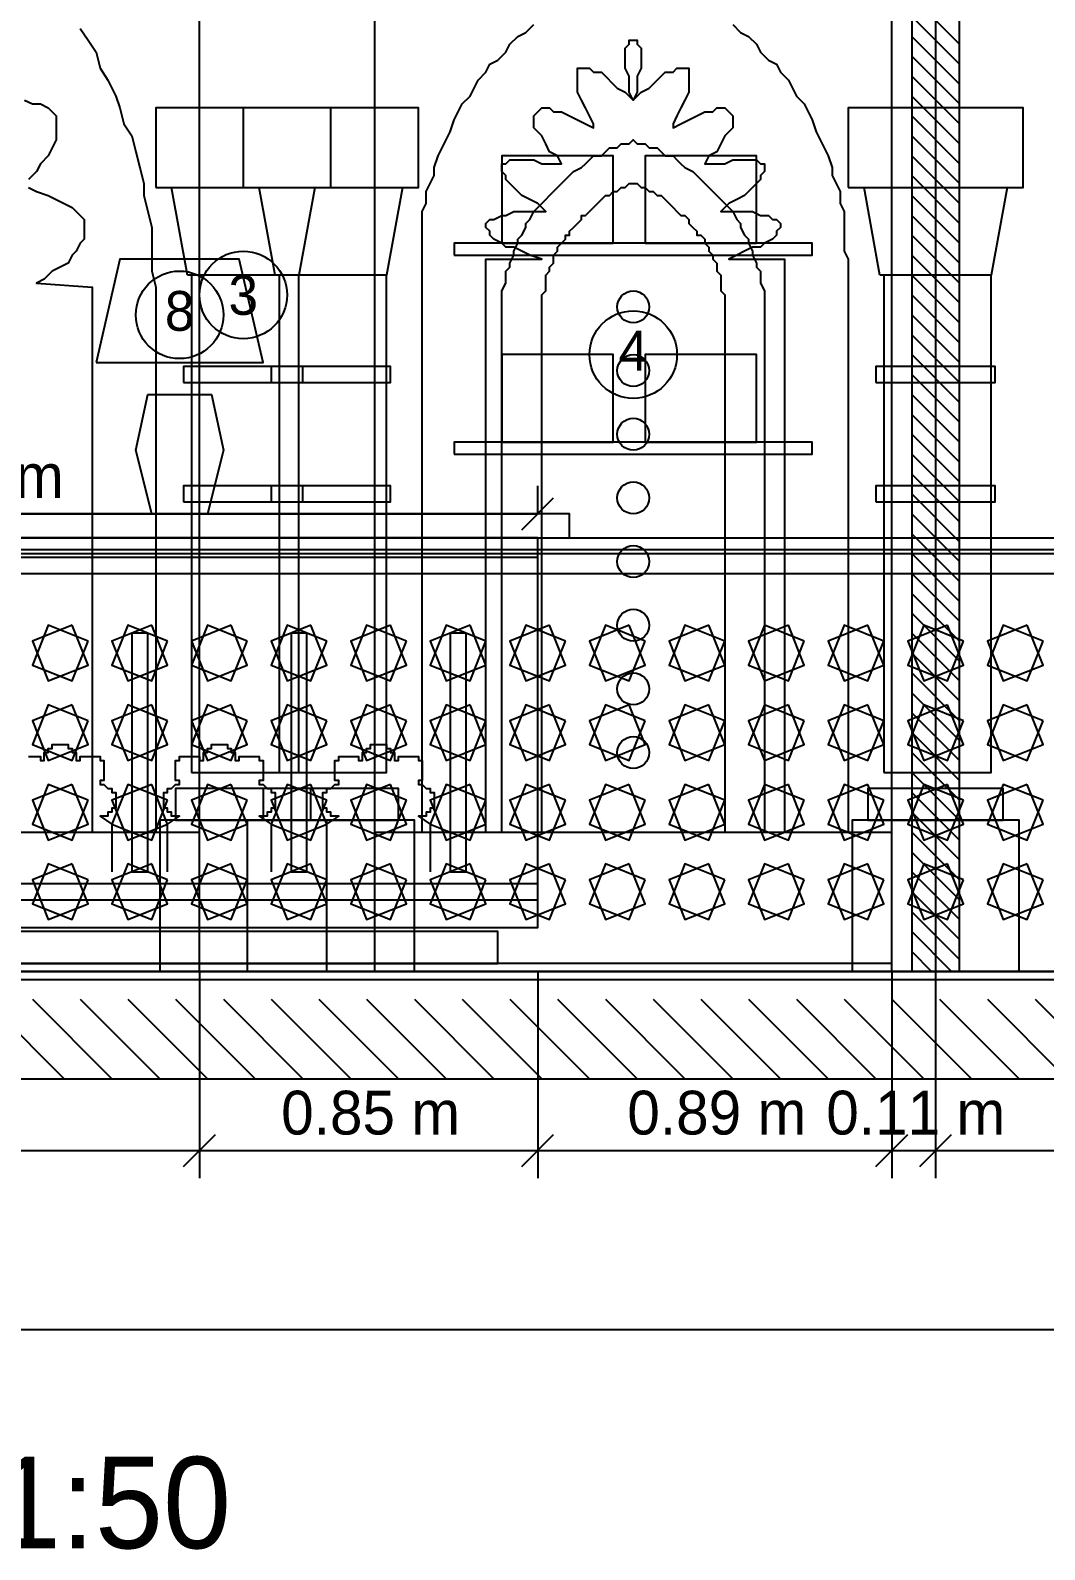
# Model space of a CAD drawing. Header units: metres. Extents: x 0 to 110, y 0 to 17.
# Drawn here: x 59.735 to 62.284, y -0.003 to 3.815 of the extents above; entities that cross this region are included whole.
import ezdxf
from ezdxf.enums import TextEntityAlignment as Align

# ---------------------------------------------------------------- set-up
doc = ezdxf.new("R2010")
doc.units = ezdxf.units.M
for name, color, linetype in [('A-ANNO', 2, 'CONTINUOUS'), ('A-DIM', 3, 'CONTINUOUS'), ('A-HATCH', 8, 'CONTINUOUS'), ('A-TITLE', 7, 'CONTINUOUS'), ('A-WALL-CUT', 7, 'CONTINUOUS'), ('I-DECO', 8, 'CONTINUOUS'), ('I-FINE', 9, 'CONTINUOUS'), ('I-FURN', 7, 'CONTINUOUS'), ('I-JOIN', 7, 'CONTINUOUS'), ('I-LIGHT', 2, 'CONTINUOUS')]:
    doc.layers.add(name, color=color, linetype=linetype)

msp = doc.modelspace()

# ---------------------------------------------------------------- linework, layer by layer
at = {"layer": 'A-ANNO'}
for centre in [(60.27, 3.15), (60.11, 3.1), (61.25, 3)]:
    msp.add_circle(centre, 0.11, dxfattribs=at)
at = {"layer": 'A-DIM'}
for p, q in [((60.97, 2.56), (61.05, 2.64)), ((61.01, 2.6), (61.01, 2.67)), ((57.41, 2.6), (61.01, 2.6)), ((60.16, 1.45), (60.16, 0.93)), ((60.16, 1.45), (60.16, 0.93)), ((61.01, 1.45), (61.01, 0.93)), ((61.01, 1.45), (61.01, 0.93)), ((61.9, 1.45), (61.9, 0.93)), ((61.9, 1.45), (61.9, 0.93)), ((62.01, 1.45), (62.01, 0.93)), ((62.01, 1.45), (62.01, 0.93)), ((60.12, 0.96), (60.2, 1.04)), ((60.12, 0.96), (60.2, 1.04)), ((60.97, 0.96), (61.05, 1.04)), ((60.97, 0.96), (61.05, 1.04)), ((61.86, 0.96), (61.94, 1.04)), ((61.86, 0.96), (61.94, 1.04)), ((61.97, 0.96), (62.05, 1.04)), ((61.97, 0.96), (62.05, 1.04)), ((58.26, 1), (60.16, 1)), ((60.16, 1), (61.01, 1)), ((61.01, 1), (61.9, 1)), ((61.9, 1), (62.01, 1)), ((62.01, 1), (63.71, 1)), ((53.71, 0.55), (63.71, 0.55))]:
    msp.add_line(p, q, dxfattribs=at)
at = {"layer": 'A-HATCH'}
for p, q in [((61.95, 3.9), (62.07, 3.78)), ((61.95, 3.85), (62.07, 3.73)), ((61.95, 3.8), (62.07, 3.68)), ((61.95, 3.75), (62.07, 3.63)), ((61.95, 3.7), (62.07, 3.58)), ((61.95, 3.65), (62.07, 3.53)), ((61.95, 3.6), (62.07, 3.48)), ((61.95, 3.55), (62.07, 3.43)), ((61.95, 3.5), (62.07, 3.38)), ((61.95, 3.45), (62.07, 3.33)), ((61.95, 3.4), (62.07, 3.28)), ((61.95, 3.35), (62.07, 3.23)), ((61.95, 3.3), (62.07, 3.18)), ((61.95, 3.25), (62.07, 3.13)), ((61.95, 3.2), (62.07, 3.08)), ((61.95, 3.15), (62.07, 3.03)), ((61.95, 3.1), (62.07, 2.98)), ((61.95, 3.05), (62.07, 2.93)), ((61.95, 3), (62.07, 2.88)), ((61.95, 2.95), (62.07, 2.83)), ((61.95, 2.9), (62.07, 2.78)), ((61.95, 2.85), (62.07, 2.73)), ((61.95, 2.8), (62.07, 2.68)), ((61.95, 2.75), (62.07, 2.63)), ((61.95, 2.7), (62.07, 2.58)), ((61.95, 2.65), (62.07, 2.53)), ((61.95, 2.6), (62.07, 2.48)), ((61.95, 2.55), (62.07, 2.43)), ((61.95, 2.5), (62.07, 2.38)), ((61.95, 2.45), (62.07, 2.33)), ((61.95, 2.4), (62.07, 2.28)), ((61.95, 2.35), (62.07, 2.23)), ((61.95, 2.3), (62.07, 2.18)), ((61.95, 2.25), (62.07, 2.13)), ((61.95, 2.2), (62.07, 2.08)), ((61.95, 2.15), (62.07, 2.03)), ((61.95, 2.1), (62.07, 1.98)), ((61.95, 2.05), (62.07, 1.93)), ((61.95, 2), (62.07, 1.88)), ((61.95, 1.95), (62.07, 1.83)), ((61.95, 1.9), (62.07, 1.78)), ((61.95, 1.85), (62.07, 1.73)), ((61.95, 1.8), (62.07, 1.68)), ((61.95, 1.75), (62.07, 1.63)), ((61.95, 1.7), (62.07, 1.58)), ((61.95, 1.65), (62.07, 1.53)), ((61.95, 1.6), (62.07, 1.48)), ((61.95, 1.55), (62.05, 1.45)), ((61.95, 1.5), (62, 1.45)), ((59.62, 1.38), (59.82, 1.18)), ((59.74, 1.38), (59.94, 1.18)), ((59.86, 1.38), (60.06, 1.18)), ((59.98, 1.38), (60.18, 1.18)), ((60.1, 1.38), (60.3, 1.18)), ((60.22, 1.38), (60.42, 1.18)), ((60.34, 1.38), (60.54, 1.18)), ((60.46, 1.38), (60.66, 1.18)), ((60.58, 1.38), (60.78, 1.18)), ((60.7, 1.38), (60.9, 1.18)), ((60.82, 1.38), (61.02, 1.18)), ((60.94, 1.38), (61.14, 1.18)), ((61.06, 1.38), (61.26, 1.18)), ((61.18, 1.38), (61.38, 1.18)), ((61.3, 1.38), (61.5, 1.18)), ((61.42, 1.38), (61.62, 1.18)), ((61.54, 1.38), (61.74, 1.18)), ((61.66, 1.38), (61.86, 1.18)), ((61.78, 1.38), (61.98, 1.18)), ((61.9, 1.38), (62.1, 1.18)), ((62.02, 1.38), (62.22, 1.18)), ((62.14, 1.38), (62.34, 1.18)), ((62.26, 1.38), (62.46, 1.18))]:
    msp.add_line(p, q, dxfattribs=at)
at = {"layer": 'A-WALL-CUT'}
for points in [[(61.95, 1.45), (62.07, 1.45), (62.07, 5.65), (61.95, 5.65)], [(53.46, 1.18), (63.96, 1.18), (63.96, 1.45), (53.46, 1.45)]]:
    msp.add_lwpolyline(points, close=True, dxfattribs=at)
at = {"layer": 'I-DECO'}
for p, q in [((53.71, 2.54), (63.71, 2.54)), ((53.71, 2.51), (63.71, 2.51)), ((58.26, 1.8), (60.16, 1.8)), ((60.6, 1.8), (61.9, 1.8))]:
    msp.add_line(p, q, dxfattribs=at)
for points in [[(62.01, 1.45), (63.71, 1.45), (63.71, 4.68), (62.01, 4.68)], [(60.12, 2.93), (60.42, 2.93), (60.42, 2.97), (60.12, 2.97)], [(60.34, 2.93), (60.64, 2.93), (60.64, 2.97), (60.34, 2.97)], [(61.86, 2.93), (62.16, 2.93), (62.16, 2.97), (61.86, 2.97)], [(60.12, 2.63), (60.42, 2.63), (60.42, 2.67), (60.12, 2.67)], [(60.34, 2.63), (60.64, 2.63), (60.64, 2.67), (60.34, 2.67)], [(61.86, 2.63), (62.16, 2.63), (62.16, 2.67), (61.86, 2.67)], [(57.41, 2.45), (61.01, 2.45), (61.01, 2.49), (57.41, 2.49)], [(59.99, 1.7), (60.03, 1.7), (60.03, 2.3), (59.99, 2.3)], [(60.39, 1.7), (60.43, 1.7), (60.43, 2.3), (60.39, 2.3)], [(60.79, 1.7), (60.83, 1.7), (60.83, 2.3), (60.79, 2.3)], [(57.41, 1.63), (61.01, 1.63), (61.01, 1.67), (57.41, 1.67)]]:
    msp.add_lwpolyline(points, close=True, dxfattribs=at)
at = {"layer": 'I-FINE'}
msp.add_line((53.71, 1.43), (63.71, 1.43), dxfattribs=at)
for points in [[(59.88, 2.28), (59.78, 2.32), (59.74, 2.22), (59.84, 2.18)], [(59.84, 2.32), (59.74, 2.28), (59.78, 2.18), (59.88, 2.22)], [(60.08, 2.28), (59.98, 2.32), (59.94, 2.22), (60.04, 2.18)], [(60.04, 2.32), (59.94, 2.28), (59.98, 2.18), (60.08, 2.22)], [(60.28, 2.28), (60.18, 2.32), (60.14, 2.22), (60.24, 2.18)], [(60.24, 2.32), (60.14, 2.28), (60.18, 2.18), (60.28, 2.22)], [(60.48, 2.28), (60.38, 2.32), (60.34, 2.22), (60.44, 2.18)], [(60.44, 2.32), (60.34, 2.28), (60.38, 2.18), (60.48, 2.22)], [(60.68, 2.28), (60.58, 2.32), (60.54, 2.22), (60.64, 2.18)], [(60.64, 2.32), (60.54, 2.28), (60.58, 2.18), (60.68, 2.22)], [(60.88, 2.28), (60.78, 2.32), (60.74, 2.22), (60.84, 2.18)], [(60.84, 2.32), (60.74, 2.28), (60.78, 2.18), (60.88, 2.22)], [(61.08, 2.28), (60.98, 2.32), (60.94, 2.22), (61.04, 2.18)], [(61.04, 2.32), (60.94, 2.28), (60.98, 2.18), (61.08, 2.22)], [(61.28, 2.28), (61.18, 2.32), (61.14, 2.22), (61.24, 2.18)], [(61.24, 2.32), (61.14, 2.28), (61.18, 2.18), (61.28, 2.22)], [(61.48, 2.28), (61.38, 2.32), (61.34, 2.22), (61.44, 2.18)], [(61.44, 2.32), (61.34, 2.28), (61.38, 2.18), (61.48, 2.22)], [(61.68, 2.28), (61.58, 2.32), (61.54, 2.22), (61.64, 2.18)], [(61.64, 2.32), (61.54, 2.28), (61.58, 2.18), (61.68, 2.22)], [(61.88, 2.28), (61.78, 2.32), (61.74, 2.22), (61.84, 2.18)], [(61.84, 2.32), (61.74, 2.28), (61.78, 2.18), (61.88, 2.22)], [(62.08, 2.28), (61.98, 2.32), (61.94, 2.22), (62.04, 2.18)], [(62.04, 2.32), (61.94, 2.28), (61.98, 2.18), (62.08, 2.22)], [(62.28, 2.28), (62.18, 2.32), (62.14, 2.22), (62.24, 2.18)], [(62.24, 2.32), (62.14, 2.28), (62.18, 2.18), (62.28, 2.22)], [(59.88, 2.08), (59.78, 2.12), (59.74, 2.02), (59.84, 1.98)], [(59.84, 2.12), (59.74, 2.08), (59.78, 1.98), (59.88, 2.02)], [(60.08, 2.08), (59.98, 2.12), (59.94, 2.02), (60.04, 1.98)], [(60.04, 2.12), (59.94, 2.08), (59.98, 1.98), (60.08, 2.02)], [(60.28, 2.08), (60.18, 2.12), (60.14, 2.02), (60.24, 1.98)], [(60.24, 2.12), (60.14, 2.08), (60.18, 1.98), (60.28, 2.02)], [(60.48, 2.08), (60.38, 2.12), (60.34, 2.02), (60.44, 1.98)], [(60.44, 2.12), (60.34, 2.08), (60.38, 1.98), (60.48, 2.02)], [(60.68, 2.08), (60.58, 2.12), (60.54, 2.02), (60.64, 1.98)], [(60.64, 2.12), (60.54, 2.08), (60.58, 1.98), (60.68, 2.02)], [(60.88, 2.08), (60.78, 2.12), (60.74, 2.02), (60.84, 1.98)], [(60.84, 2.12), (60.74, 2.08), (60.78, 1.98), (60.88, 2.02)], [(61.08, 2.08), (60.98, 2.12), (60.94, 2.02), (61.04, 1.98)], [(61.04, 2.12), (60.94, 2.08), (60.98, 1.98), (61.08, 2.02)], [(61.28, 2.08), (61.18, 2.12), (61.14, 2.02), (61.24, 1.98)], [(61.24, 2.12), (61.14, 2.08), (61.18, 1.98), (61.28, 2.02)], [(61.48, 2.08), (61.38, 2.12), (61.34, 2.02), (61.44, 1.98)], [(61.44, 2.12), (61.34, 2.08), (61.38, 1.98), (61.48, 2.02)], [(61.68, 2.08), (61.58, 2.12), (61.54, 2.02), (61.64, 1.98)], [(61.64, 2.12), (61.54, 2.08), (61.58, 1.98), (61.68, 2.02)], [(61.88, 2.08), (61.78, 2.12), (61.74, 2.02), (61.84, 1.98)], [(61.84, 2.12), (61.74, 2.08), (61.78, 1.98), (61.88, 2.02)], [(62.08, 2.08), (61.98, 2.12), (61.94, 2.02), (62.04, 1.98)], [(62.04, 2.12), (61.94, 2.08), (61.98, 1.98), (62.08, 2.02)], [(62.28, 2.08), (62.18, 2.12), (62.14, 2.02), (62.24, 1.98)], [(62.24, 2.12), (62.14, 2.08), (62.18, 1.98), (62.28, 2.02)], [(59.88, 1.88), (59.78, 1.92), (59.74, 1.82), (59.84, 1.78)], [(59.84, 1.92), (59.74, 1.88), (59.78, 1.78), (59.88, 1.82)], [(60.08, 1.88), (59.98, 1.92), (59.94, 1.82), (60.04, 1.78)], [(60.04, 1.92), (59.94, 1.88), (59.98, 1.78), (60.08, 1.82)], [(60.28, 1.88), (60.18, 1.92), (60.14, 1.82), (60.24, 1.78)], [(60.24, 1.92), (60.14, 1.88), (60.18, 1.78), (60.28, 1.82)], [(60.48, 1.88), (60.38, 1.92), (60.34, 1.82), (60.44, 1.78)], [(60.44, 1.92), (60.34, 1.88), (60.38, 1.78), (60.48, 1.82)], [(60.68, 1.88), (60.58, 1.92), (60.54, 1.82), (60.64, 1.78)], [(60.64, 1.92), (60.54, 1.88), (60.58, 1.78), (60.68, 1.82)], [(60.88, 1.88), (60.78, 1.92), (60.74, 1.82), (60.84, 1.78)], [(60.84, 1.92), (60.74, 1.88), (60.78, 1.78), (60.88, 1.82)], [(61.08, 1.88), (60.98, 1.92), (60.94, 1.82), (61.04, 1.78)], [(61.04, 1.92), (60.94, 1.88), (60.98, 1.78), (61.08, 1.82)], [(61.28, 1.88), (61.18, 1.92), (61.14, 1.82), (61.24, 1.78)], [(61.24, 1.92), (61.14, 1.88), (61.18, 1.78), (61.28, 1.82)], [(61.48, 1.88), (61.38, 1.92), (61.34, 1.82), (61.44, 1.78)], [(61.44, 1.92), (61.34, 1.88), (61.38, 1.78), (61.48, 1.82)], [(61.68, 1.88), (61.58, 1.92), (61.54, 1.82), (61.64, 1.78)], [(61.64, 1.92), (61.54, 1.88), (61.58, 1.78), (61.68, 1.82)], [(61.88, 1.88), (61.78, 1.92), (61.74, 1.82), (61.84, 1.78)], [(61.84, 1.92), (61.74, 1.88), (61.78, 1.78), (61.88, 1.82)], [(62.08, 1.88), (61.98, 1.92), (61.94, 1.82), (62.04, 1.78)], [(62.04, 1.92), (61.94, 1.88), (61.98, 1.78), (62.08, 1.82)], [(62.28, 1.88), (62.18, 1.92), (62.14, 1.82), (62.24, 1.78)], [(62.24, 1.92), (62.14, 1.88), (62.18, 1.78), (62.28, 1.82)], [(59.88, 1.68), (59.78, 1.72), (59.74, 1.62), (59.84, 1.58)], [(59.84, 1.72), (59.74, 1.68), (59.78, 1.58), (59.88, 1.62)], [(60.08, 1.68), (59.98, 1.72), (59.94, 1.62), (60.04, 1.58)], [(60.04, 1.72), (59.94, 1.68), (59.98, 1.58), (60.08, 1.62)], [(60.28, 1.68), (60.18, 1.72), (60.14, 1.62), (60.24, 1.58)], [(60.24, 1.72), (60.14, 1.68), (60.18, 1.58), (60.28, 1.62)], [(60.48, 1.68), (60.38, 1.72), (60.34, 1.62), (60.44, 1.58)], [(60.44, 1.72), (60.34, 1.68), (60.38, 1.58), (60.48, 1.62)], [(60.68, 1.68), (60.58, 1.72), (60.54, 1.62), (60.64, 1.58)], [(60.64, 1.72), (60.54, 1.68), (60.58, 1.58), (60.68, 1.62)], [(60.88, 1.68), (60.78, 1.72), (60.74, 1.62), (60.84, 1.58)], [(60.84, 1.72), (60.74, 1.68), (60.78, 1.58), (60.88, 1.62)], [(61.08, 1.68), (60.98, 1.72), (60.94, 1.62), (61.04, 1.58)], [(61.04, 1.72), (60.94, 1.68), (60.98, 1.58), (61.08, 1.62)], [(61.28, 1.68), (61.18, 1.72), (61.14, 1.62), (61.24, 1.58)], [(61.24, 1.72), (61.14, 1.68), (61.18, 1.58), (61.28, 1.62)], [(61.48, 1.68), (61.38, 1.72), (61.34, 1.62), (61.44, 1.58)], [(61.44, 1.72), (61.34, 1.68), (61.38, 1.58), (61.48, 1.62)], [(61.68, 1.68), (61.58, 1.72), (61.54, 1.62), (61.64, 1.58)], [(61.64, 1.72), (61.54, 1.68), (61.58, 1.58), (61.68, 1.62)], [(61.88, 1.68), (61.78, 1.72), (61.74, 1.62), (61.84, 1.58)], [(61.84, 1.72), (61.74, 1.68), (61.78, 1.58), (61.88, 1.62)], [(62.08, 1.68), (61.98, 1.72), (61.94, 1.62), (62.04, 1.58)], [(62.04, 1.72), (61.94, 1.68), (61.98, 1.58), (62.08, 1.62)], [(62.28, 1.68), (62.18, 1.72), (62.14, 1.62), (62.24, 1.58)], [(62.24, 1.72), (62.14, 1.68), (62.18, 1.58), (62.28, 1.62)]]:
    msp.add_lwpolyline(points, close=True, dxfattribs=at)
for centre in [(61.25, 3.12), (61.25, 2.96), (61.25, 2.8), (61.25, 2.64), (61.25, 2.48), (61.25, 2.32), (61.25, 2.16), (61.25, 2)]:
    msp.add_circle(centre, 0.04, dxfattribs=at)
at = {"layer": 'I-FURN'}
for points in [[(60.92, 3.28), (61.2, 3.28), (61.2, 3.5), (60.92, 3.5)], [(61.28, 3.28), (61.56, 3.28), (61.56, 3.5), (61.28, 3.5)], [(60.92, 2.78), (61.2, 2.78), (61.2, 3), (60.92, 3)], [(61.28, 2.78), (61.56, 2.78), (61.56, 3), (61.28, 3)]]:
    msp.add_lwpolyline(points, close=True, dxfattribs=at)
at = {"layer": 'I-JOIN'}
for p, q in [((53.71, 2.5), (63.71, 2.5)), ((53.71, 2.45), (63.71, 2.45))]:
    msp.add_line(p, q, dxfattribs=at)
for points in [[(58.26, 1.45), (60.16, 1.45), (60.16, 4.75), (58.26, 4.75)], [(60.6, 1.45), (61.9, 1.45), (61.9, 4.25), (60.6, 4.25)], [(60.05, 3.42), (60.49, 3.42), (60.49, 3.62), (60.05, 3.62)], [(60.27, 3.42), (60.71, 3.42), (60.71, 3.62), (60.27, 3.62)], [(61.79, 3.42), (62.23, 3.42), (62.23, 3.62), (61.79, 3.62)], [(60.13, 3.2), (60.09, 3.42), (60.45, 3.42), (60.41, 3.2)], [(60.35, 3.2), (60.31, 3.42), (60.67, 3.42), (60.63, 3.2)], [(61.87, 3.2), (61.83, 3.42), (62.19, 3.42), (62.15, 3.2)], [(60.8, 3.25), (61.7, 3.25), (61.7, 3.28), (60.8, 3.28)], [(60.14, 1.95), (60.41, 1.95), (60.41, 3.2), (60.14, 3.2)], [(60.36, 1.95), (60.63, 1.95), (60.63, 3.2), (60.36, 3.2)], [(61.88, 1.95), (62.15, 1.95), (62.15, 3.2), (61.88, 3.2)], [(60.8, 2.75), (61.7, 2.75), (61.7, 2.78), (60.8, 2.78)], [(57.34, 2.54), (61.09, 2.54), (61.09, 2.6), (57.34, 2.6)], [(57.41, 1.56), (61.01, 1.56), (61.01, 2.54), (57.41, 2.54)], [(60.1, 1.83), (60.44, 1.83), (60.44, 1.91), (60.1, 1.91)], [(60.32, 1.83), (60.66, 1.83), (60.66, 1.91), (60.32, 1.91)], [(61.84, 1.83), (62.18, 1.83), (62.18, 1.91), (61.84, 1.91)], [(60.06, 1.45), (60.48, 1.45), (60.48, 1.83), (60.06, 1.83)], [(60.28, 1.45), (60.7, 1.45), (60.7, 1.83), (60.28, 1.83)], [(61.8, 1.45), (62.22, 1.45), (62.22, 1.83), (61.8, 1.83)], [(56.52, 1.45), (61.9, 1.45), (61.9, 1.47), (56.52, 1.47)]]:
    msp.add_lwpolyline(points, close=True, dxfattribs=at)
for points in [[(59.86, 3.82), (59.88, 3.79), (59.9, 3.76), (59.91, 3.72), (59.93, 3.69), (59.95, 3.65), (59.96, 3.62), (59.97, 3.58), (59.99, 3.55), (60, 3.51), (60.01, 3.47), (60.02, 3.43), (60.02, 3.4), (60.03, 3.36), (60.04, 3.32), (60.04, 3.28), (60.04, 3.24), (60.04, 3.21), (60.05, 3.17), (60.05, 1.8)], [(60.72, 1.8), (60.72, 3.24), (60.72, 3.26), (60.72, 3.29), (60.72, 3.31), (60.72, 3.33), (60.72, 3.36), (60.73, 3.38), (60.73, 3.41), (60.74, 3.43), (60.75, 3.45), (60.75, 3.47), (60.76, 3.5), (60.77, 3.52), (60.78, 3.54), (60.79, 3.56), (60.8, 3.59), (60.81, 3.61), (60.82, 3.63), (60.84, 3.65), (60.85, 3.67), (60.86, 3.69), (60.88, 3.71), (60.89, 3.73), (60.91, 3.74), (60.93, 3.76), (60.94, 3.78), (60.96, 3.8), (60.98, 3.81), (61, 3.83)], [(61.5, 3.83), (61.52, 3.81), (61.54, 3.8), (61.56, 3.78), (61.57, 3.76), (61.59, 3.74), (61.61, 3.73), (61.62, 3.71), (61.64, 3.69), (61.65, 3.67), (61.66, 3.65), (61.68, 3.63), (61.69, 3.61), (61.7, 3.59), (61.71, 3.56), (61.72, 3.54), (61.73, 3.52), (61.74, 3.5), (61.75, 3.47), (61.75, 3.45), (61.76, 3.43), (61.77, 3.41), (61.77, 3.38), (61.78, 3.36), (61.78, 3.33), (61.78, 3.31), (61.78, 3.29), (61.78, 3.26), (61.79, 3.24), (61.79, 1.8)], [(60.88, 1.8), (60.88, 3.24), (61.02, 3.24), (60.99, 3.25), (60.97, 3.26), (60.95, 3.27), (60.93, 3.27), (60.92, 3.28), (60.9, 3.29), (60.89, 3.3), (60.89, 3.31), (60.88, 3.32), (60.88, 3.32), (60.88, 3.33), (60.89, 3.34), (60.9, 3.34), (60.92, 3.35), (60.93, 3.35), (60.95, 3.36), (60.97, 3.36), (60.99, 3.36), (61.01, 3.36), (61.03, 3.36), (61.01, 3.38), (60.99, 3.39), (60.97, 3.4), (60.96, 3.41), (60.94, 3.43), (60.93, 3.44), (60.93, 3.45), (60.92, 3.46), (60.92, 3.47), (60.92, 3.48), (60.93, 3.48), (60.94, 3.49), (60.95, 3.49), (60.97, 3.49), (60.98, 3.49), (61, 3.49), (61.02, 3.48), (61.04, 3.48), (61.07, 3.48), (61.07, 3.48), (61.06, 3.5), (61.04, 3.51), (61.03, 3.53), (61.02, 3.55), (61.01, 3.56), (61, 3.57), (61, 3.59), (61, 3.6), (61, 3.6), (61.01, 3.61), (61.01, 3.61), (61.02, 3.62), (61.04, 3.62), (61.05, 3.61), (61.07, 3.61), (61.09, 3.6), (61.11, 3.59), (61.13, 3.58), (61.15, 3.57), (61.15, 3.58), (61.14, 3.6), (61.13, 3.62), (61.12, 3.64), (61.11, 3.66), (61.11, 3.67), (61.11, 3.69), (61.11, 3.7), (61.11, 3.71), (61.11, 3.72), (61.12, 3.72), (61.13, 3.72), (61.14, 3.72), (61.15, 3.71), (61.17, 3.71), (61.18, 3.7), (61.2, 3.68), (61.21, 3.67), (61.23, 3.66), (61.25, 3.64), (61.24, 3.66), (61.24, 3.68), (61.24, 3.7), (61.23, 3.72), (61.23, 3.74), (61.23, 3.76), (61.23, 3.77), (61.24, 3.78), (61.24, 3.79), (61.25, 3.79), (61.26, 3.79), (61.26, 3.78), (61.27, 3.77), (61.27, 3.76), (61.27, 3.74), (61.27, 3.72), (61.26, 3.7), (61.26, 3.68), (61.26, 3.66), (61.25, 3.64), (61.27, 3.66), (61.29, 3.67), (61.3, 3.68), (61.32, 3.7), (61.33, 3.71), (61.35, 3.71), (61.36, 3.72), (61.37, 3.72), (61.38, 3.72), (61.39, 3.72), (61.39, 3.71), (61.39, 3.7), (61.39, 3.69), (61.39, 3.67), (61.39, 3.66), (61.38, 3.64), (61.37, 3.62), (61.36, 3.6), (61.35, 3.58), (61.35, 3.57), (61.37, 3.58), (61.39, 3.59), (61.41, 3.6), (61.43, 3.61), (61.45, 3.61), (61.46, 3.62), (61.48, 3.62), (61.49, 3.61), (61.49, 3.61), (61.5, 3.6), (61.5, 3.6), (61.5, 3.59), (61.5, 3.57), (61.49, 3.56), (61.48, 3.55), (61.47, 3.53), (61.46, 3.51), (61.44, 3.5), (61.43, 3.48), (61.43, 3.48), (61.46, 3.48), (61.48, 3.48), (61.5, 3.49), (61.52, 3.49), (61.53, 3.49), (61.55, 3.49), (61.56, 3.49), (61.57, 3.48), (61.58, 3.48), (61.58, 3.47), (61.58, 3.46), (61.57, 3.45), (61.57, 3.44), (61.56, 3.43), (61.54, 3.41), (61.53, 3.4), (61.51, 3.39), (61.49, 3.38), (61.47, 3.36), (61.49, 3.36), (61.51, 3.36), (61.53, 3.36), (61.55, 3.36), (61.57, 3.35), (61.59, 3.35), (61.6, 3.34), (61.61, 3.34), (61.62, 3.33), (61.62, 3.32), (61.62, 3.32), (61.61, 3.31), (61.61, 3.3), (61.6, 3.29), (61.58, 3.28), (61.57, 3.27), (61.55, 3.27), (61.53, 3.26), (61.51, 3.25), (61.49, 3.24), (61.63, 3.24), (61.63, 1.8)], [(59.72, 3.64), (59.74, 3.63), (59.76, 3.63), (59.78, 3.62), (59.79, 3.61), (59.8, 3.6), (59.8, 3.58), (59.8, 3.57), (59.8, 3.55), (59.8, 3.54), (59.79, 3.52), (59.78, 3.5), (59.76, 3.48), (59.75, 3.46), (59.73, 3.44)], [(60.92, 1.8), (60.92, 3.09), (60.92, 3.1), (60.92, 3.12), (60.92, 3.13), (60.92, 3.15), (60.92, 3.16), (60.93, 3.18), (60.93, 3.19), (60.93, 3.21), (60.94, 3.22), (60.94, 3.23), (60.95, 3.25), (60.95, 3.26), (60.96, 3.28), (60.96, 3.29), (60.97, 3.3), (60.98, 3.32), (60.98, 3.33), (60.99, 3.34), (61, 3.36), (61.01, 3.37), (61.02, 3.38), (61.03, 3.39), (61.04, 3.4), (61.05, 3.41), (61.06, 3.42), (61.07, 3.43), (61.08, 3.44), (61.09, 3.45), (61.1, 3.46), (61.12, 3.47), (61.13, 3.48), (61.14, 3.49), (61.15, 3.5), (61.17, 3.5), (61.18, 3.51), (61.19, 3.52), (61.21, 3.52), (61.22, 3.53), (61.24, 3.53), (61.25, 3.54), (61.26, 3.53), (61.28, 3.53), (61.29, 3.52), (61.31, 3.52), (61.32, 3.51), (61.33, 3.5), (61.35, 3.5), (61.36, 3.49), (61.37, 3.48), (61.38, 3.47), (61.4, 3.46), (61.41, 3.45), (61.42, 3.44), (61.43, 3.43), (61.44, 3.42), (61.45, 3.41), (61.46, 3.4), (61.47, 3.39), (61.48, 3.38), (61.49, 3.37), (61.5, 3.36), (61.51, 3.34), (61.52, 3.33), (61.52, 3.32), (61.53, 3.3), (61.54, 3.29), (61.54, 3.28), (61.55, 3.26), (61.55, 3.25), (61.56, 3.23), (61.56, 3.22), (61.57, 3.21), (61.57, 3.19), (61.57, 3.18), (61.58, 3.16), (61.58, 3.15), (61.58, 3.13), (61.58, 3.12), (61.58, 3.1), (61.58, 3.09), (61.58, 1.8)], [(59.73, 3.42), (59.75, 3.41), (59.78, 3.4), (59.8, 3.39), (59.82, 3.38), (59.84, 3.37), (59.85, 3.36), (59.86, 3.35), (59.87, 3.34), (59.87, 3.32), (59.87, 3.31), (59.87, 3.29), (59.86, 3.28), (59.85, 3.26), (59.84, 3.25), (59.83, 3.23), (59.81, 3.22), (59.79, 3.21), (59.77, 3.19), (59.75, 3.18), (59.89, 3.17), (59.89, 1.8)], [(61.02, 1.8), (61.02, 3.09), (61.02, 3.1), (61.02, 3.11), (61.02, 3.12), (61.02, 3.13), (61.02, 3.14), (61.02, 3.15), (61.03, 3.16), (61.03, 3.17), (61.03, 3.19), (61.03, 3.2), (61.04, 3.21), (61.04, 3.22), (61.05, 3.23), (61.05, 3.24), (61.05, 3.25), (61.06, 3.26), (61.06, 3.27), (61.07, 3.28), (61.08, 3.29), (61.08, 3.3), (61.09, 3.3), (61.09, 3.31), (61.1, 3.32), (61.11, 3.33), (61.12, 3.34), (61.12, 3.35), (61.13, 3.35), (61.14, 3.36), (61.15, 3.37), (61.16, 3.38), (61.16, 3.38), (61.17, 3.39), (61.18, 3.4), (61.19, 3.4), (61.2, 3.41), (61.21, 3.41), (61.22, 3.42), (61.23, 3.42), (61.24, 3.43), (61.25, 3.43), (61.26, 3.43), (61.27, 3.42), (61.28, 3.42), (61.29, 3.41), (61.3, 3.41), (61.31, 3.4), (61.32, 3.4), (61.33, 3.39), (61.34, 3.38), (61.34, 3.38), (61.35, 3.37), (61.36, 3.36), (61.37, 3.35), (61.38, 3.35), (61.39, 3.34), (61.39, 3.33), (61.4, 3.32), (61.41, 3.31), (61.41, 3.3), (61.42, 3.3), (61.43, 3.29), (61.43, 3.28), (61.44, 3.27), (61.44, 3.26), (61.45, 3.25), (61.45, 3.24), (61.46, 3.23), (61.46, 3.22), (61.46, 3.21), (61.47, 3.2), (61.47, 3.19), (61.47, 3.17), (61.47, 3.16), (61.48, 3.15), (61.48, 3.14), (61.48, 3.13), (61.48, 3.12), (61.48, 3.11), (61.48, 3.1), (61.48, 3.09), (61.48, 1.8)], [(59.73, 1.99), (59.74, 1.99), (59.74, 1.99), (59.74, 1.99), (59.75, 1.99), (59.75, 1.99), (59.76, 1.99), (59.76, 1.98), (59.76, 1.98), (59.77, 1.98), (59.77, 1.98), (59.77, 1.99), (59.77, 1.99), (59.77, 2), (59.78, 2), (59.78, 2), (59.78, 2.01), (59.78, 2.01), (59.79, 2.01), (59.79, 2.02), (59.79, 2.02), (59.8, 2.02), (59.8, 2.02), (59.8, 2.02), (59.81, 2.02), (59.81, 2.02), (59.81, 2.02), (59.82, 2.02), (59.82, 2.02), (59.82, 2.02), (59.83, 2.02), (59.83, 2.02), (59.83, 2.01), (59.84, 2.01), (59.84, 2.01), (59.84, 2), (59.84, 2), (59.85, 2), (59.85, 1.99), (59.85, 1.99), (59.85, 1.98), (59.85, 1.98), (59.86, 1.98), (59.86, 1.98), (59.86, 1.99), (59.87, 1.99), (59.87, 1.99), (59.88, 1.99), (59.88, 1.99), (59.88, 1.99), (59.89, 1.99), (59.89, 1.99), (59.9, 1.99), (59.9, 1.99), (59.9, 1.99), (59.91, 1.99), (59.91, 1.98), (59.91, 1.98), (59.91, 1.98), (59.92, 1.98), (59.92, 1.97), (59.92, 1.97), (59.92, 1.97), (59.92, 1.96), (59.92, 1.96), (59.92, 1.95), (59.92, 1.95), (59.92, 1.95), (59.92, 1.94), (59.92, 1.94), (59.92, 1.93), (59.92, 1.93), (59.91, 1.93), (59.91, 1.92), (59.92, 1.92), (59.92, 1.92), (59.92, 1.92), (59.93, 1.91), (59.93, 1.91), (59.93, 1.91), (59.94, 1.91), (59.94, 1.91), (59.94, 1.9), (59.95, 1.9), (59.95, 1.9), (59.95, 1.89), (59.95, 1.89), (59.95, 1.89), (59.95, 1.88), (59.95, 1.88), (59.95, 1.88), (59.95, 1.87), (59.95, 1.87), (59.95, 1.87), (59.95, 1.86), (59.95, 1.86), (59.94, 1.86), (59.94, 1.85), (59.94, 1.85), (59.93, 1.85), (59.93, 1.85), (59.93, 1.84), (59.92, 1.84), (59.92, 1.84), (59.91, 1.84), (59.94, 1.82), (59.94, 1.7)], [(60.08, 1.7), (60.08, 1.82), (60.11, 1.84), (60.1, 1.84), (60.1, 1.84), (60.09, 1.84), (60.09, 1.85), (60.09, 1.85), (60.08, 1.85), (60.08, 1.85), (60.08, 1.86), (60.07, 1.86), (60.07, 1.86), (60.07, 1.87), (60.07, 1.87), (60.07, 1.87), (60.07, 1.88), (60.07, 1.88), (60.07, 1.88), (60.07, 1.89), (60.07, 1.89), (60.07, 1.89), (60.07, 1.9), (60.07, 1.9), (60.08, 1.9), (60.08, 1.91), (60.08, 1.91), (60.09, 1.91), (60.09, 1.91), (60.09, 1.91), (60.1, 1.92), (60.1, 1.92), (60.11, 1.92), (60.11, 1.92), (60.11, 1.93), (60.11, 1.93), (60.1, 1.93), (60.1, 1.94), (60.1, 1.94), (60.1, 1.95), (60.1, 1.95), (60.1, 1.95), (60.1, 1.96), (60.1, 1.96), (60.1, 1.97), (60.1, 1.97), (60.1, 1.97), (60.1, 1.98), (60.11, 1.98), (60.11, 1.98), (60.11, 1.98), (60.11, 1.99), (60.12, 1.99), (60.12, 1.99), (60.12, 1.99), (60.13, 1.99), (60.13, 1.99), (60.14, 1.99), (60.14, 1.99), (60.14, 1.99), (60.15, 1.99), (60.15, 1.99), (60.16, 1.99), (60.16, 1.98), (60.16, 1.98), (60.17, 1.98), (60.17, 1.98), (60.17, 1.99), (60.17, 1.99), (60.17, 2), (60.18, 2), (60.18, 2), (60.18, 2.01), (60.18, 2.01), (60.19, 2.01), (60.19, 2.02), (60.19, 2.02), (60.2, 2.02), (60.2, 2.02), (60.2, 2.02), (60.21, 2.02), (60.21, 2.02), (60.21, 2.02), (60.22, 2.02), (60.22, 2.02), (60.22, 2.02), (60.23, 2.02), (60.23, 2.02), (60.23, 2.01), (60.24, 2.01), (60.24, 2.01), (60.24, 2), (60.24, 2), (60.25, 2), (60.25, 1.99), (60.25, 1.99), (60.25, 1.98), (60.25, 1.98), (60.26, 1.98), (60.26, 1.98), (60.26, 1.99), (60.27, 1.99), (60.27, 1.99), (60.28, 1.99), (60.28, 1.99), (60.28, 1.99), (60.29, 1.99), (60.29, 1.99), (60.3, 1.99), (60.3, 1.99), (60.3, 1.99), (60.31, 1.99), (60.31, 1.98), (60.31, 1.98), (60.31, 1.98), (60.32, 1.98), (60.32, 1.97), (60.32, 1.97), (60.32, 1.97), (60.32, 1.96), (60.32, 1.96), (60.32, 1.95), (60.32, 1.95), (60.32, 1.95), (60.32, 1.94), (60.32, 1.94), (60.32, 1.93), (60.32, 1.93), (60.31, 1.93), (60.31, 1.92), (60.32, 1.92), (60.32, 1.92), (60.32, 1.92), (60.33, 1.91), (60.33, 1.91), (60.33, 1.91), (60.34, 1.91), (60.34, 1.91), (60.34, 1.9), (60.35, 1.9), (60.35, 1.9), (60.35, 1.89), (60.35, 1.89), (60.35, 1.89), (60.35, 1.88), (60.35, 1.88), (60.35, 1.88), (60.35, 1.87), (60.35, 1.87), (60.35, 1.87), (60.35, 1.86), (60.35, 1.86), (60.34, 1.86), (60.34, 1.85), (60.34, 1.85), (60.33, 1.85), (60.33, 1.85), (60.33, 1.84), (60.32, 1.84), (60.32, 1.84), (60.31, 1.84), (60.34, 1.82), (60.34, 1.7)], [(60.48, 1.7), (60.48, 1.82), (60.51, 1.84), (60.5, 1.84), (60.5, 1.84), (60.49, 1.84), (60.49, 1.85), (60.49, 1.85), (60.48, 1.85), (60.48, 1.85), (60.48, 1.86), (60.47, 1.86), (60.47, 1.86), (60.47, 1.87), (60.47, 1.87), (60.47, 1.87), (60.47, 1.88), (60.47, 1.88), (60.47, 1.88), (60.47, 1.89), (60.47, 1.89), (60.47, 1.89), (60.47, 1.9), (60.47, 1.9), (60.48, 1.9), (60.48, 1.91), (60.48, 1.91), (60.49, 1.91), (60.49, 1.91), (60.49, 1.91), (60.5, 1.92), (60.5, 1.92), (60.51, 1.92), (60.51, 1.92), (60.51, 1.93), (60.51, 1.93), (60.5, 1.93), (60.5, 1.94), (60.5, 1.94), (60.5, 1.95), (60.5, 1.95), (60.5, 1.95), (60.5, 1.96), (60.5, 1.96), (60.5, 1.97), (60.5, 1.97), (60.5, 1.97), (60.5, 1.98), (60.51, 1.98), (60.51, 1.98), (60.51, 1.98), (60.51, 1.99), (60.52, 1.99), (60.52, 1.99), (60.52, 1.99), (60.53, 1.99), (60.53, 1.99), (60.54, 1.99), (60.54, 1.99), (60.54, 1.99), (60.55, 1.99), (60.55, 1.99), (60.56, 1.99), (60.56, 1.98), (60.56, 1.98), (60.57, 1.98), (60.57, 1.98), (60.57, 1.99), (60.57, 1.99), (60.57, 2), (60.58, 2), (60.58, 2), (60.58, 2.01), (60.58, 2.01), (60.59, 2.01), (60.59, 2.02), (60.59, 2.02), (60.6, 2.02), (60.6, 2.02), (60.6, 2.02), (60.61, 2.02), (60.61, 2.02), (60.61, 2.02), (60.62, 2.02), (60.62, 2.02), (60.62, 2.02), (60.63, 2.02), (60.63, 2.02), (60.63, 2.01), (60.64, 2.01), (60.64, 2.01), (60.64, 2), (60.64, 2), (60.65, 2), (60.65, 1.99), (60.65, 1.99), (60.65, 1.98), (60.65, 1.98), (60.66, 1.98), (60.66, 1.98), (60.66, 1.99), (60.67, 1.99), (60.67, 1.99), (60.68, 1.99), (60.68, 1.99), (60.68, 1.99), (60.69, 1.99), (60.69, 1.99), (60.7, 1.99), (60.7, 1.99), (60.7, 1.99), (60.71, 1.99), (60.71, 1.98), (60.71, 1.98), (60.71, 1.98), (60.72, 1.98), (60.72, 1.97), (60.72, 1.97), (60.72, 1.97), (60.72, 1.96), (60.72, 1.96), (60.72, 1.95), (60.72, 1.95), (60.72, 1.95), (60.72, 1.94), (60.72, 1.94), (60.72, 1.93), (60.72, 1.93), (60.71, 1.93), (60.71, 1.92), (60.72, 1.92), (60.72, 1.92), (60.72, 1.92), (60.73, 1.91), (60.73, 1.91), (60.73, 1.91), (60.74, 1.91), (60.74, 1.91), (60.74, 1.9), (60.75, 1.9), (60.75, 1.9), (60.75, 1.89), (60.75, 1.89), (60.75, 1.89), (60.75, 1.88), (60.75, 1.88), (60.75, 1.88), (60.75, 1.87), (60.75, 1.87), (60.75, 1.87), (60.75, 1.86), (60.75, 1.86), (60.74, 1.86), (60.74, 1.85), (60.74, 1.85), (60.73, 1.85), (60.73, 1.85), (60.73, 1.84), (60.72, 1.84), (60.72, 1.84), (60.71, 1.84), (60.74, 1.82), (60.74, 1.7)]]:
    msp.add_lwpolyline(points, dxfattribs=at)
at = {"layer": 'I-LIGHT'}
for points in [[(59.9, 2.98), (60.32, 2.98), (60.26, 3.24), (59.96, 3.24)], [(60.04, 2.6), (60, 2.76), (60.03, 2.9), (60.19, 2.9), (60.22, 2.76), (60.18, 2.6)], [(57.51, 1.47), (60.91, 1.47), (60.91, 1.55), (57.51, 1.55)]]:
    msp.add_lwpolyline(points, close=True, dxfattribs=at)

# ---------------------------------------------------------------- texts
at = {"layer": 'A-ANNO'}
for s, p in [('3', (60.27, 3.1)), ('8', (60.11, 3.06)), ('4', (61.25, 2.96))]:
    msp.add_text(s, height=0.1, dxfattribs=at).set_placement(p, align=Align.CENTER)
at = {"layer": 'A-DIM'}
for s, p in [('COUNTER 3.60 m', (59.21, 2.64)), ('0.85 m', (60.59, 1.04)), ('0.89 m', (61.46, 1.04)), ('0.11 m', (61.96, 1.04))]:
    msp.add_text(s, height=0.11, dxfattribs=at).set_placement(p, align=Align.CENTER)
at = {"layer": 'A-TITLE'}
msp.add_text('ELEVATION B - CASHIER WALL   SCALE 1:50', height=0.23, dxfattribs=at).set_placement((53.71, 0))

doc.saveas('drawing.dxf')
